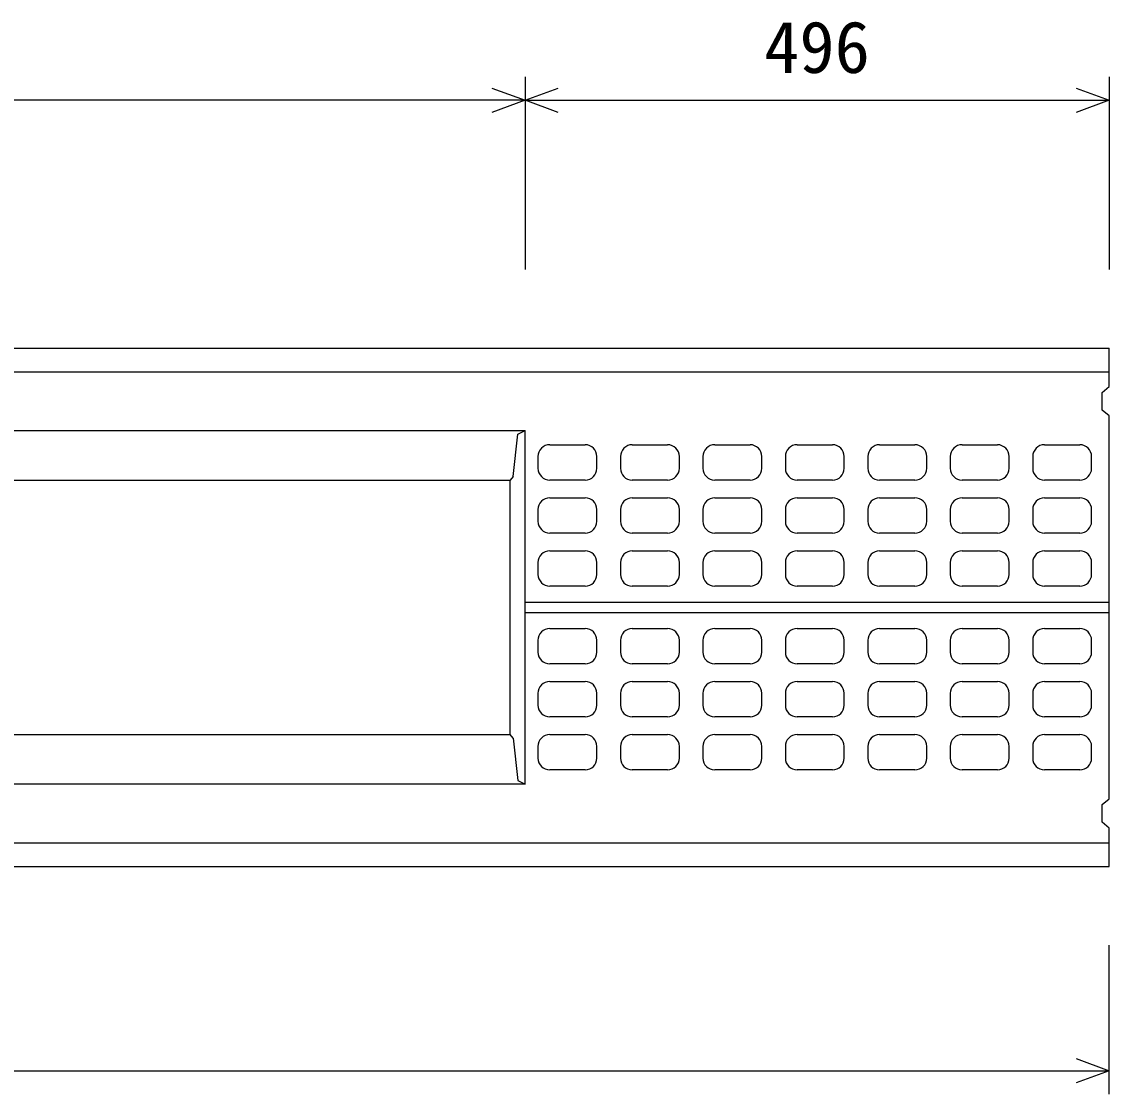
# Model space of a CAD drawing. Units: millimetres, scale not verified. Extents: x -16800 to 16800, y -5940 to 5940.
# Drawn here: x -9587 to -8664, y 2995 to 3905 of the extents above; entities that cross this region are included whole.
import ezdxf
from ezdxf.enums import TextEntityAlignment as Align

# ---------------------------------------------------------------- set-up
doc = ezdxf.new("R2010")
doc.units = ezdxf.units.MM
doc.header["$LTSCALE"] = 20
for name, color, linetype, lineweight in [('0-0_DIM', 7, 'Continuous', 25), ('0-2_HATCH', 6, 'Continuous', 25), ('0-5_OUTLINE', 3, 'Continuous', 25)]:
    doc.layers.add(name, color=color, linetype=linetype, lineweight=lineweight)
doc.styles.add('ＭＳ ゴシック', font='')
doc.styles.get('ＭＳ ゴシック').set_extended_font_data('MS Gothic')

msp = doc.modelspace()

# ---------------------------------------------------------------- linework, layer by layer
at = {"layer": '0-0_DIM'}
for p, q in [((-9159.67, 3858.29), (-9159.67, 3694.53)), ((-8663.67, 3858.29), (-8663.67, 3694.53)), ((-9159.67, 3838.29), (-10167.67, 3838.29)), ((-9159.67, 3838.29), (-8663.67, 3838.29)), ((-8663.67, 2994.53), (-8663.67, 3121.2)), ((-10663.67, 3014.53), (-8663.67, 3014.53))]:
    msp.add_line(p, q, dxfattribs=at)
for points in [[(-9187.86, 3848.55), (-9159.67, 3838.29), (-9187.86, 3828.03)], [(-9131.48, 3828.03), (-9159.67, 3838.29), (-9131.48, 3848.55)], [(-8691.86, 3848.55), (-8663.67, 3838.29), (-8691.86, 3828.03)], [(-8691.86, 3024.79), (-8663.67, 3014.53), (-8691.86, 3004.27)]]:
    msp.add_lwpolyline(points, dxfattribs=at)
at = {"layer": '0-2_HATCH'}
for p, q in [((-9138.67, 3545.86), (-9108.67, 3545.86)), ((-9068.67, 3545.86), (-9038.67, 3545.86)), ((-8998.67, 3545.86), (-8968.67, 3545.86)), ((-8928.67, 3545.86), (-8898.67, 3545.86)), ((-8858.67, 3545.86), (-8828.67, 3545.86)), ((-8788.67, 3545.86), (-8758.67, 3545.86)), ((-8718.67, 3545.86), (-8688.67, 3545.86)), ((-9148.67, 3535.86), (-9148.67, 3525.86)), ((-9098.67, 3525.86), (-9098.67, 3535.86)), ((-9078.67, 3535.86), (-9078.67, 3525.86)), ((-9028.67, 3525.86), (-9028.67, 3535.86)), ((-9008.67, 3535.86), (-9008.67, 3525.86)), ((-8958.67, 3525.86), (-8958.67, 3535.86)), ((-8938.67, 3535.86), (-8938.67, 3525.86)), ((-8888.67, 3525.86), (-8888.67, 3535.86)), ((-8868.67, 3535.86), (-8868.67, 3525.86)), ((-8818.67, 3525.86), (-8818.67, 3535.86)), ((-8798.67, 3535.86), (-8798.67, 3525.86)), ((-8748.67, 3525.86), (-8748.67, 3535.86)), ((-8728.67, 3535.86), (-8728.67, 3525.86)), ((-8678.67, 3525.86), (-8678.67, 3535.86)), ((-9108.67, 3515.86), (-9138.67, 3515.86)), ((-9038.67, 3515.86), (-9068.67, 3515.86)), ((-8968.67, 3515.86), (-8998.67, 3515.86)), ((-8898.67, 3515.86), (-8928.67, 3515.86)), ((-8828.67, 3515.86), (-8858.67, 3515.86)), ((-8758.67, 3515.86), (-8788.67, 3515.86)), ((-8688.67, 3515.86), (-8718.67, 3515.86)), ((-9138.67, 3500.86), (-9108.67, 3500.86)), ((-9068.67, 3500.86), (-9038.67, 3500.86)), ((-8998.67, 3500.86), (-8968.67, 3500.86)), ((-8928.67, 3500.86), (-8898.67, 3500.86)), ((-8858.67, 3500.86), (-8828.67, 3500.86)), ((-8788.67, 3500.86), (-8758.67, 3500.86)), ((-8718.67, 3500.86), (-8688.67, 3500.86)), ((-9148.67, 3490.86), (-9148.67, 3480.86)), ((-9098.67, 3480.86), (-9098.67, 3490.86)), ((-9078.67, 3490.86), (-9078.67, 3480.86)), ((-9028.67, 3480.86), (-9028.67, 3490.86)), ((-9008.67, 3490.86), (-9008.67, 3480.86)), ((-8958.67, 3480.86), (-8958.67, 3490.86)), ((-8938.67, 3490.86), (-8938.67, 3480.86)), ((-8888.67, 3480.86), (-8888.67, 3490.86)), ((-8868.67, 3490.86), (-8868.67, 3480.86)), ((-8818.67, 3480.86), (-8818.67, 3490.86)), ((-8798.67, 3490.86), (-8798.67, 3480.86)), ((-8748.67, 3480.86), (-8748.67, 3490.86)), ((-8728.67, 3490.86), (-8728.67, 3480.86)), ((-8678.67, 3480.86), (-8678.67, 3490.86)), ((-9108.67, 3470.86), (-9138.67, 3470.86)), ((-9038.67, 3470.86), (-9068.67, 3470.86)), ((-8968.67, 3470.86), (-8998.67, 3470.86)), ((-8898.67, 3470.86), (-8928.67, 3470.86)), ((-8828.67, 3470.86), (-8858.67, 3470.86)), ((-8758.67, 3470.86), (-8788.67, 3470.86)), ((-8688.67, 3470.86), (-8718.67, 3470.86)), ((-9138.67, 3455.86), (-9108.67, 3455.86)), ((-9068.67, 3455.86), (-9038.67, 3455.86)), ((-8998.67, 3455.86), (-8968.67, 3455.86)), ((-8928.67, 3455.86), (-8898.67, 3455.86)), ((-8858.67, 3455.86), (-8828.67, 3455.86)), ((-8788.67, 3455.86), (-8758.67, 3455.86)), ((-8718.67, 3455.86), (-8688.67, 3455.86)), ((-9148.67, 3445.86), (-9148.67, 3435.86)), ((-9098.67, 3435.86), (-9098.67, 3445.86)), ((-9078.67, 3445.86), (-9078.67, 3435.86)), ((-9028.67, 3435.86), (-9028.67, 3445.86)), ((-9008.67, 3445.86), (-9008.67, 3435.86)), ((-8958.67, 3435.86), (-8958.67, 3445.86)), ((-8938.67, 3445.86), (-8938.67, 3435.86)), ((-8888.67, 3435.86), (-8888.67, 3445.86)), ((-8868.67, 3445.86), (-8868.67, 3435.86)), ((-8818.67, 3435.86), (-8818.67, 3445.86)), ((-8798.67, 3445.86), (-8798.67, 3435.86)), ((-8748.67, 3435.86), (-8748.67, 3445.86)), ((-8728.67, 3445.86), (-8728.67, 3435.86)), ((-8678.67, 3435.86), (-8678.67, 3445.86)), ((-9108.67, 3425.86), (-9138.67, 3425.86)), ((-9038.67, 3425.86), (-9068.67, 3425.86)), ((-8968.67, 3425.86), (-8998.67, 3425.86)), ((-8898.67, 3425.86), (-8928.67, 3425.86)), ((-8828.67, 3425.86), (-8858.67, 3425.86)), ((-8758.67, 3425.86), (-8788.67, 3425.86)), ((-8688.67, 3425.86), (-8718.67, 3425.86)), ((-9138.67, 3389.86), (-9108.67, 3389.86)), ((-9068.67, 3389.86), (-9038.67, 3389.86)), ((-8998.67, 3389.86), (-8968.67, 3389.86)), ((-8928.67, 3389.86), (-8898.67, 3389.86)), ((-8858.67, 3389.86), (-8828.67, 3389.86)), ((-8788.67, 3389.86), (-8758.67, 3389.86)), ((-8718.67, 3389.86), (-8688.67, 3389.86)), ((-9148.67, 3379.86), (-9148.67, 3369.86)), ((-9098.67, 3369.86), (-9098.67, 3379.86)), ((-9078.67, 3379.86), (-9078.67, 3369.86)), ((-9028.67, 3369.86), (-9028.67, 3379.86)), ((-9008.67, 3379.86), (-9008.67, 3369.86)), ((-8958.67, 3369.86), (-8958.67, 3379.86)), ((-8938.67, 3379.86), (-8938.67, 3369.86)), ((-8888.67, 3369.86), (-8888.67, 3379.86)), ((-8868.67, 3379.86), (-8868.67, 3369.86)), ((-8818.67, 3369.86), (-8818.67, 3379.86)), ((-8798.67, 3379.86), (-8798.67, 3369.86)), ((-8748.67, 3369.86), (-8748.67, 3379.86)), ((-8728.67, 3379.86), (-8728.67, 3369.86)), ((-8678.67, 3369.86), (-8678.67, 3379.86)), ((-9108.67, 3359.86), (-9138.67, 3359.86)), ((-9038.67, 3359.86), (-9068.67, 3359.86)), ((-8968.67, 3359.86), (-8998.67, 3359.86)), ((-8898.67, 3359.86), (-8928.67, 3359.86)), ((-8828.67, 3359.86), (-8858.67, 3359.86)), ((-8758.67, 3359.86), (-8788.67, 3359.86)), ((-8688.67, 3359.86), (-8718.67, 3359.86)), ((-9138.67, 3344.86), (-9108.67, 3344.86)), ((-9068.67, 3344.86), (-9038.67, 3344.86)), ((-8998.67, 3344.86), (-8968.67, 3344.86)), ((-8928.67, 3344.86), (-8898.67, 3344.86)), ((-8858.67, 3344.86), (-8828.67, 3344.86)), ((-8788.67, 3344.86), (-8758.67, 3344.86)), ((-8718.67, 3344.86), (-8688.67, 3344.86)), ((-9148.67, 3334.86), (-9148.67, 3324.86)), ((-9098.67, 3324.86), (-9098.67, 3334.86)), ((-9078.67, 3334.86), (-9078.67, 3324.86)), ((-9028.67, 3324.86), (-9028.67, 3334.86)), ((-9008.67, 3334.86), (-9008.67, 3324.86)), ((-8958.67, 3324.86), (-8958.67, 3334.86)), ((-8938.67, 3334.86), (-8938.67, 3324.86)), ((-8888.67, 3324.86), (-8888.67, 3334.86)), ((-8868.67, 3334.86), (-8868.67, 3324.86)), ((-8818.67, 3324.86), (-8818.67, 3334.86)), ((-8798.67, 3334.86), (-8798.67, 3324.86)), ((-8748.67, 3324.86), (-8748.67, 3334.86)), ((-8728.67, 3334.86), (-8728.67, 3324.86)), ((-8678.67, 3324.86), (-8678.67, 3334.86)), ((-9108.67, 3314.86), (-9138.67, 3314.86)), ((-9038.67, 3314.86), (-9068.67, 3314.86)), ((-8968.67, 3314.86), (-8998.67, 3314.86)), ((-8898.67, 3314.86), (-8928.67, 3314.86)), ((-8828.67, 3314.86), (-8858.67, 3314.86)), ((-8758.67, 3314.86), (-8788.67, 3314.86)), ((-8688.67, 3314.86), (-8718.67, 3314.86)), ((-9138.67, 3299.86), (-9108.67, 3299.86)), ((-9068.67, 3299.86), (-9038.67, 3299.86)), ((-8998.67, 3299.86), (-8968.67, 3299.86)), ((-8928.67, 3299.86), (-8898.67, 3299.86)), ((-8858.67, 3299.86), (-8828.67, 3299.86)), ((-8788.67, 3299.86), (-8758.67, 3299.86)), ((-8718.67, 3299.86), (-8688.67, 3299.86)), ((-9148.67, 3289.86), (-9148.67, 3279.86)), ((-9098.67, 3279.86), (-9098.67, 3289.86)), ((-9078.67, 3289.86), (-9078.67, 3279.86)), ((-9028.67, 3279.86), (-9028.67, 3289.86)), ((-9008.67, 3289.86), (-9008.67, 3279.86)), ((-8958.67, 3279.86), (-8958.67, 3289.86)), ((-8938.67, 3289.86), (-8938.67, 3279.86)), ((-8888.67, 3279.86), (-8888.67, 3289.86)), ((-8868.67, 3289.86), (-8868.67, 3279.86)), ((-8818.67, 3279.86), (-8818.67, 3289.86)), ((-8798.67, 3289.86), (-8798.67, 3279.86)), ((-8748.67, 3279.86), (-8748.67, 3289.86)), ((-8728.67, 3289.86), (-8728.67, 3279.86)), ((-8678.67, 3279.86), (-8678.67, 3289.86)), ((-9108.67, 3269.86), (-9138.67, 3269.86)), ((-9038.67, 3269.86), (-9068.67, 3269.86)), ((-8968.67, 3269.86), (-8998.67, 3269.86)), ((-8898.67, 3269.86), (-8928.67, 3269.86)), ((-8828.67, 3269.86), (-8858.67, 3269.86)), ((-8758.67, 3269.86), (-8788.67, 3269.86)), ((-8688.67, 3269.86), (-8718.67, 3269.86))]:
    msp.add_line(p, q, dxfattribs=at)
for centre, start, end in [((-9138.67, 3535.86), 90, 180.00001), ((-9108.67, 3535.86), 0, 90), ((-9068.67, 3535.86), 90, 180.00001), ((-9038.67, 3535.86), 0, 90), ((-8998.67, 3535.86), 90, 180.00001), ((-8968.67, 3535.86), 0, 90), ((-8928.67, 3535.86), 90, 180.00001), ((-8898.67, 3535.86), 0, 90), ((-8858.67, 3535.86), 90, 180.00001), ((-8828.67, 3535.86), 0, 90), ((-8788.67, 3535.86), 90, 180.00001), ((-8758.67, 3535.86), 0, 90), ((-8718.67, 3535.86), 90, 180.00001), ((-8688.67, 3535.86), 0, 90), ((-9138.67, 3525.86), 180.00001, 270), ((-9108.67, 3525.86), 270, 0), ((-9068.67, 3525.86), 180.00001, 270), ((-9038.67, 3525.86), 270, 0), ((-8998.67, 3525.86), 180.00001, 270), ((-8968.67, 3525.86), 270, 0), ((-8928.67, 3525.86), 180.00001, 270), ((-8898.67, 3525.86), 270, 0), ((-8858.67, 3525.86), 180.00001, 270), ((-8828.67, 3525.86), 270, 0), ((-8788.67, 3525.86), 180.00001, 270), ((-8758.67, 3525.86), 270, 0), ((-8718.67, 3525.86), 180.00001, 270), ((-8688.67, 3525.86), 270, 0), ((-9138.67, 3490.86), 90, 180.00001), ((-9108.67, 3490.86), 0, 90), ((-9068.67, 3490.86), 90, 180.00001), ((-9038.67, 3490.86), 0, 90), ((-8998.67, 3490.86), 90, 180.00001), ((-8968.67, 3490.86), 0, 90), ((-8928.67, 3490.86), 90, 180.00001), ((-8898.67, 3490.86), 0, 90), ((-8858.67, 3490.86), 90, 180.00001), ((-8828.67, 3490.86), 0, 90), ((-8788.67, 3490.86), 90, 180.00001), ((-8758.67, 3490.86), 0, 90), ((-8718.67, 3490.86), 90, 180.00001), ((-8688.67, 3490.86), 0, 90), ((-9138.67, 3480.86), 180.00001, 270), ((-9108.67, 3480.86), 270, 0), ((-9068.67, 3480.86), 180.00001, 270), ((-9038.67, 3480.86), 270, 0), ((-8998.67, 3480.86), 180.00001, 270), ((-8968.67, 3480.86), 270, 0), ((-8928.67, 3480.86), 180.00001, 270), ((-8898.67, 3480.86), 270, 0), ((-8858.67, 3480.86), 180.00001, 270), ((-8828.67, 3480.86), 270, 0), ((-8788.67, 3480.86), 180.00001, 270), ((-8758.67, 3480.86), 270, 0), ((-8718.67, 3480.86), 180.00001, 270), ((-8688.67, 3480.86), 270, 0), ((-9138.67, 3445.86), 90, 180.00001), ((-9108.67, 3445.86), 0, 90), ((-9068.67, 3445.86), 90, 180.00001), ((-9038.67, 3445.86), 0, 90), ((-8998.67, 3445.86), 90, 180.00001), ((-8968.67, 3445.86), 0, 90), ((-8928.67, 3445.86), 90, 180.00001), ((-8898.67, 3445.86), 0, 90), ((-8858.67, 3445.86), 90, 180.00001), ((-8828.67, 3445.86), 0, 90), ((-8788.67, 3445.86), 90, 180.00001), ((-8758.67, 3445.86), 0, 90), ((-8718.67, 3445.86), 90, 180.00001), ((-8688.67, 3445.86), 0, 90), ((-9138.67, 3435.86), 180.00001, 270), ((-9108.67, 3435.86), 270, 0), ((-9068.67, 3435.86), 180.00001, 270), ((-9038.67, 3435.86), 270, 0), ((-8998.67, 3435.86), 180.00001, 270), ((-8968.67, 3435.86), 270, 0), ((-8928.67, 3435.86), 180.00001, 270), ((-8898.67, 3435.86), 270, 0), ((-8858.67, 3435.86), 180.00001, 270), ((-8828.67, 3435.86), 270, 0), ((-8788.67, 3435.86), 180.00001, 270), ((-8758.67, 3435.86), 270, 0), ((-8718.67, 3435.86), 180.00001, 270), ((-8688.67, 3435.86), 270, 0), ((-9138.67, 3379.86), 90, 180.00001), ((-9108.67, 3379.86), 0, 90), ((-9068.67, 3379.86), 90, 180.00001), ((-9038.67, 3379.86), 0, 90), ((-8998.67, 3379.86), 90, 180.00001), ((-8968.67, 3379.86), 0, 90), ((-8928.67, 3379.86), 90, 180.00001), ((-8898.67, 3379.86), 0, 90), ((-8858.67, 3379.86), 90, 180.00001), ((-8828.67, 3379.86), 0, 90), ((-8788.67, 3379.86), 90, 180.00001), ((-8758.67, 3379.86), 0, 90), ((-8718.67, 3379.86), 90, 180.00001), ((-8688.67, 3379.86), 0, 90), ((-9138.67, 3369.86), 180.00001, 270), ((-9108.67, 3369.86), 270, 0), ((-9068.67, 3369.86), 180.00001, 270), ((-9038.67, 3369.86), 270, 0), ((-8998.67, 3369.86), 180.00001, 270), ((-8968.67, 3369.86), 270, 0), ((-8928.67, 3369.86), 180.00001, 270), ((-8898.67, 3369.86), 270, 0), ((-8858.67, 3369.86), 180.00001, 270), ((-8828.67, 3369.86), 270, 0), ((-8788.67, 3369.86), 180.00001, 270), ((-8758.67, 3369.86), 270, 0), ((-8718.67, 3369.86), 180.00001, 270), ((-8688.67, 3369.86), 270, 0), ((-9138.67, 3334.86), 90, 180.00001), ((-9108.67, 3334.86), 0, 90), ((-9068.67, 3334.86), 90, 180.00001), ((-9038.67, 3334.86), 0, 90), ((-8998.67, 3334.86), 90, 180.00001), ((-8968.67, 3334.86), 0, 90), ((-8928.67, 3334.86), 90, 180.00001), ((-8898.67, 3334.86), 0, 90), ((-8858.67, 3334.86), 90, 180.00001), ((-8828.67, 3334.86), 0, 90), ((-8788.67, 3334.86), 90, 180.00001), ((-8758.67, 3334.86), 0, 90), ((-8718.67, 3334.86), 90, 180.00001), ((-8688.67, 3334.86), 0, 90), ((-9138.67, 3324.86), 180.00001, 270), ((-9108.67, 3324.86), 270, 0), ((-9068.67, 3324.86), 180.00001, 270), ((-9038.67, 3324.86), 270, 0), ((-8998.67, 3324.86), 180.00001, 270), ((-8968.67, 3324.86), 270, 0), ((-8928.67, 3324.86), 180.00001, 270), ((-8898.67, 3324.86), 270, 0), ((-8858.67, 3324.86), 180.00001, 270), ((-8828.67, 3324.86), 270, 0), ((-8788.67, 3324.86), 180.00001, 270), ((-8758.67, 3324.86), 270, 0), ((-8718.67, 3324.86), 180.00001, 270), ((-8688.67, 3324.86), 270, 0), ((-9138.67, 3289.86), 90, 180.00001), ((-9108.67, 3289.86), 0, 90), ((-9068.67, 3289.86), 90, 180.00001), ((-9038.67, 3289.86), 0, 90), ((-8998.67, 3289.86), 90, 180.00001), ((-8968.67, 3289.86), 0, 90), ((-8928.67, 3289.86), 90, 180.00001), ((-8898.67, 3289.86), 0, 90), ((-8858.67, 3289.86), 90, 180.00001), ((-8828.67, 3289.86), 0, 90), ((-8788.67, 3289.86), 90, 180.00001), ((-8758.67, 3289.86), 0, 90), ((-8718.67, 3289.86), 90, 180.00001), ((-8688.67, 3289.86), 0, 90), ((-9138.67, 3279.86), 180.00001, 270), ((-9108.67, 3279.86), 270, 0), ((-9068.67, 3279.86), 180.00001, 270), ((-9038.67, 3279.86), 270, 0), ((-8998.67, 3279.86), 180.00001, 270), ((-8968.67, 3279.86), 270, 0), ((-8928.67, 3279.86), 180.00001, 270), ((-8898.67, 3279.86), 270, 0), ((-8858.67, 3279.86), 180.00001, 270), ((-8828.67, 3279.86), 270, 0), ((-8788.67, 3279.86), 180.00001, 270), ((-8758.67, 3279.86), 270, 0), ((-8718.67, 3279.86), 180.00001, 270), ((-8688.67, 3279.86), 270, 0)]:
    msp.add_arc(centre, 10, start, end, dxfattribs=at)
at = {"layer": '0-5_OUTLINE'}
for p, q in [((-10663.67, 3627.86), (-8663.67, 3627.86)), ((-8663.67, 3595.36), (-8663.67, 3627.86)), ((-10663.67, 3607.86), (-8663.67, 3607.86)), ((-8669.67, 3590.36), (-8663.67, 3595.36)), ((-8669.67, 3575.36), (-8669.67, 3590.36)), ((-8663.67, 3570.36), (-8669.67, 3575.36)), ((-8663.67, 3245.36), (-8663.67, 3570.36)), ((-10167.67, 3557.86), (-9159.67, 3557.86)), ((-9169.67, 3518.86), (-9165.67, 3554.86)), ((-9165.67, 3554.86), (-9159.67, 3557.86)), ((-9159.67, 3257.86), (-9159.67, 3557.86)), ((-9169.67, 3518.86), (-9172.16, 3515.86)), ((-10155.19, 3515.86), (-9172.16, 3515.86)), ((-9172.16, 3299.86), (-9172.16, 3515.86)), ((-9159.67, 3412.36), (-8663.67, 3412.36)), ((-9159.67, 3403.36), (-8663.67, 3403.36)), ((-10155.19, 3299.86), (-9172.16, 3299.86)), ((-9169.67, 3296.86), (-9172.16, 3299.86)), ((-9169.67, 3296.86), (-9165.67, 3260.86)), ((-9165.67, 3260.86), (-9159.67, 3257.86)), ((-9159.67, 3257.86), (-10167.67, 3257.86)), ((-8669.67, 3240.36), (-8663.67, 3245.36)), ((-8669.67, 3225.36), (-8669.67, 3240.36)), ((-8663.67, 3220.36), (-8669.67, 3225.36)), ((-8663.67, 3187.86), (-8663.67, 3220.36)), ((-10663.67, 3207.86), (-8663.67, 3207.86)), ((-10663.67, 3187.86), (-8663.67, 3187.86))]:
    msp.add_line(p, q, dxfattribs=at)

# ---------------------------------------------------------------- texts
at = {"layer": '0-0_DIM', "style": 'ＭＳ ゴシック'}
msp.add_text('496', height=43.99, dxfattribs=at).set_placement((-8956.67, 3848.29), align=Align.BOTTOM_LEFT)

doc.saveas('drawing.dxf')
